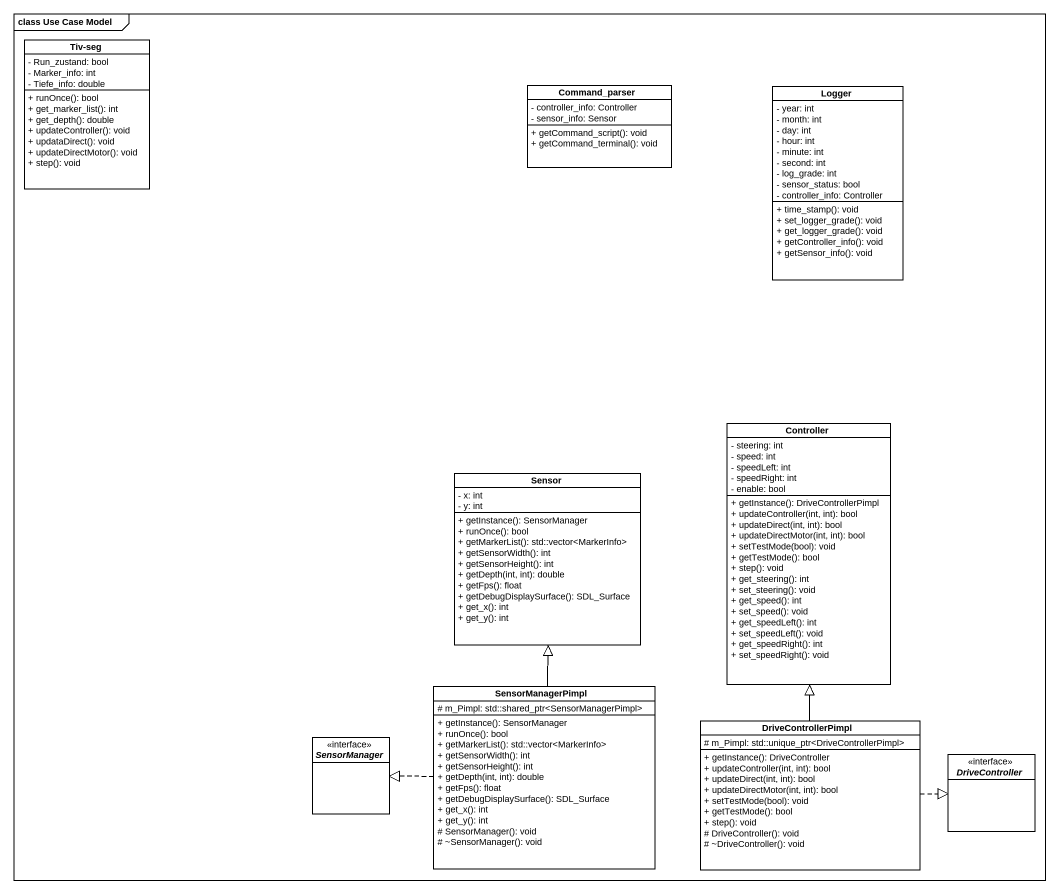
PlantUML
@startuml
mainframe class Use Case Model
hide circle
hide empty members
skinparam classAttributeIconSize 0
class "Tiv-seg" as Tiv_seg {
  - Run_zustand: bool
  - Marker_info: int
  - Tiefe_info: double
  + runOnce(): bool
  + get_marker_list(): int
  + get_depth(): double
  + updateController(): void
  + updataDirect(): void
  + updateDirectMotor(): void
  + step(): void
}
class Command_parser {
  - controller_info: Controller
  - sensor_info: Sensor
  + getCommand_script(): void
  + getCommand_terminal(): void
}
class Logger {
  - year: int
  - month: int
  - day: int
  - hour: int
  - minute: int
  - second: int
  - log_grade: int
  - sensor_status: bool
  - controller_info: Controller
  + time_stamp(): void
  + set_logger_grade(): void
  + get_logger_grade(): void
  + getController_info(): void
  + getSensor_info(): void
}
class Controller {
  - steering: int
  - speed: int
  - speedLeft: int
  - speedRight: int
  - enable: bool
  + getInstance(): DriveControllerPimpl
  + updateController(int, int): bool
  + updateDirect(int, int): bool
  + updateDirectMotor(int, int): bool
  + setTestMode(bool): void
  + getTestMode(): bool
  + step(): void
  + get_steering(): int
  + set_steering(): void
  + get_speed(): int
  + set_speed(): void
  + get_speedLeft(): int
  + set_speedLeft(): void
  + get_speedRight(): int
  + set_speedRight(): void
}
class Sensor {
  - x: int
  - y: int
  + getInstance(): SensorManager
  + runOnce(): bool
  + getMarkerList(): std::vector<MarkerInfo>
  + getSensorWidth(): int
  + getSensorHeight(): int
  + getDepth(int, int): double
  + getFps(): float
  + getDebugDisplaySurface(): SDL_Surface
  + get_x(): int
  + get_y(): int
}
class SensorManagerPimpl {
  # m_Pimpl: std::shared_ptr<SensorManagerPimpl>
  + getInstance(): SensorManager
  + runOnce(): bool
  + getMarkerList(): std::vector<MarkerInfo>
  + getSensorWidth(): int
  + getSensorHeight(): int
  + getDepth(int, int): double
  + getFps(): float
  + getDebugDisplaySurface(): SDL_Surface
  + get_x(): int
  + get_y(): int
  # SensorManager(): void
  # ~SensorManager(): void
}
class DriveControllerPimpl {
  # m_Pimpl: std::unique_ptr<DriveControllerPimpl>
  + getInstance(): DriveController
  + updateController(int, int): bool
  + updateDirect(int, int): bool
  + updateDirectMotor(int, int): bool
  + setTestMode(bool): void
  + getTestMode(): bool
  + step(): void
  # DriveController(): void
  # ~DriveController(): void
}
interface SensorManager
interface DriveController
SensorManagerPimpl -up-|> Sensor
SensorManagerPimpl .left.|> SensorManager
DriveControllerPimpl -up-|> Controller
DriveControllerPimpl .right.|> DriveController
@enduml
